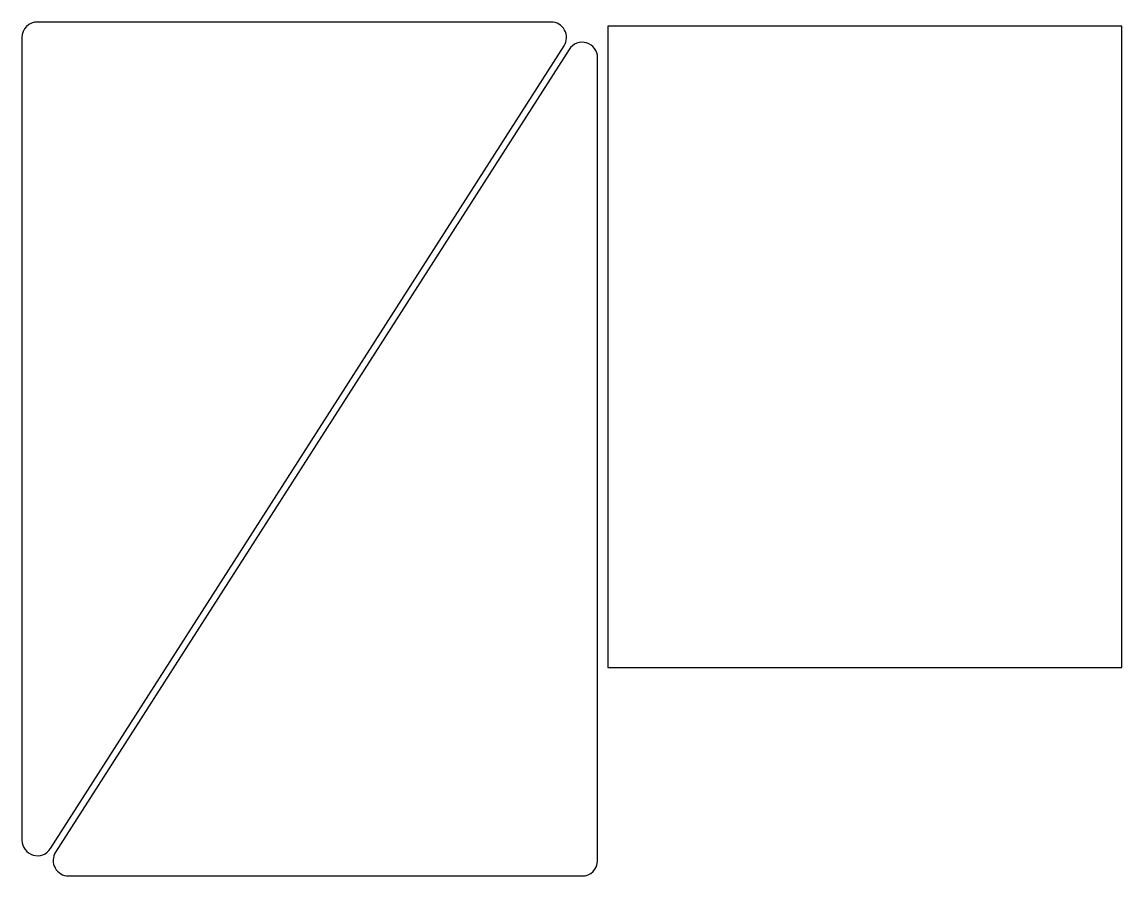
# Model space of a CAD drawing. Header units: millimetres. Extents: x 3 to 358, y 26 to 301.
import ezdxf

# ---------------------------------------------------------------- set-up
doc = ezdxf.new("R2010")
doc.units = ezdxf.units.MM

msp = doc.modelspace()

# ---------------------------------------------------------------- linework, layer by layer
at = {"color": 7, "linetype": 'Continuous', "lineweight": 25}
for p, q in [((173.55, 301.33), (7.68, 301.33)), ((357.99, 300.01), (191.87, 300.01)), ((191.87, 300.01), (191.87, 92.92)), ((357.99, 92.92), (357.99, 300.01)), ((2.68, 296.33), (2.68, 37.18)), ((11.9, 34.48), (177.76, 293.63)), ((179.41, 292.48), (13.55, 33.32)), ((188.62, 30.63), (188.62, 289.78)), ((191.87, 92.92), (357.99, 92.92)), ((17.76, 25.63), (183.62, 25.63))]:
    msp.add_line(p, q, dxfattribs=at)
for centre, start, end in [((7.68, 296.33), 90, 180), ((173.55, 296.33), 327.3798, 90), ((183.62, 289.78), 360, 147.3798), ((7.68, 37.18), 180, 327.3798), ((17.76, 30.63), 147.3798, 270), ((183.62, 30.63), 270, 0)]:
    msp.add_arc(centre, 5, start, end, dxfattribs=at)

doc.saveas('drawing.dxf')
